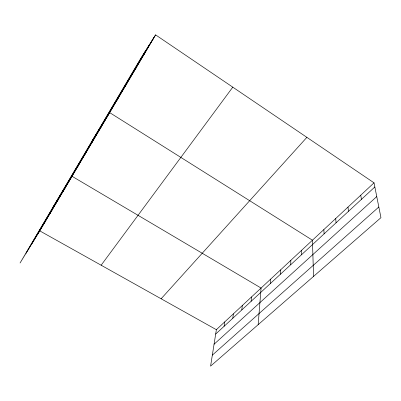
<?xml version="1.0" encoding="UTF-8"?>
<svg xmlns="http://www.w3.org/2000/svg" width="401" height="401" viewBox="0 0 401 401"><rect width="100%" height="100%" fill="white"/><g stroke="black" fill="none" stroke-linecap="round" stroke-linejoin="round"><path stroke-width="0.6" d="M290.74 264.695L290.825 260.339M280.389 274.264L280.57 269.888M270.394 283.502L270.66 279.116M258.169 324.66L261.081 288.043L72.005 176.27L53.032 207.116M251.106 301.326L251.537 296.93M241.803 309.928L242.309 305.527M232.806 318.244L233.382 313.843M224.099 326.289L224.735 321.893M374.028 182.836L216.37 329.687L210.59 366.123L380.95 217.668L374.028 182.836L155.603 34.877L140.681 58.561L20.05 263.016L39.734 230.856L155.603 34.877M26.015 253.272L145.282 51.253M31.9 243.658L149.753 44.16M37.373 234.715L153.849 37.654M43.393 224.53L45.739 220.695M62.792 191.708L65.077 187.984M56.09 203.046L58.401 199.282M49.629 213.979L51.96 210.179M84.015 155.804L86.215 152.235M76.746 168.099L78.982 164.475M99.408 129.759L101.533 126.325M91.563 143.032L93.729 139.528M116.069 101.573L118.094 98.315M92.1 140.901L109.648 112.601L312.444 240.199L313.542 276.409M124.922 86.596L126.886 83.438M134.15 70.982L136.054 67.934M143.784 54.681L145.618 51.764M101.142 265.216L232.786 87.162M161.117 298.775L306.875 137.348M215.673 334.083L374.85 186.961M214.059 344.243L376.76 196.575M212.335 355.126L378.83 207.001M39.734 230.856L216.37 329.687M360.75 195.202L361.411 199.377M347.983 207.096L348.494 211.317M335.692 218.545L336.068 222.801M323.853 229.572L324.103 233.858M301.442 250.445L301.462 254.785"/></g></svg>
